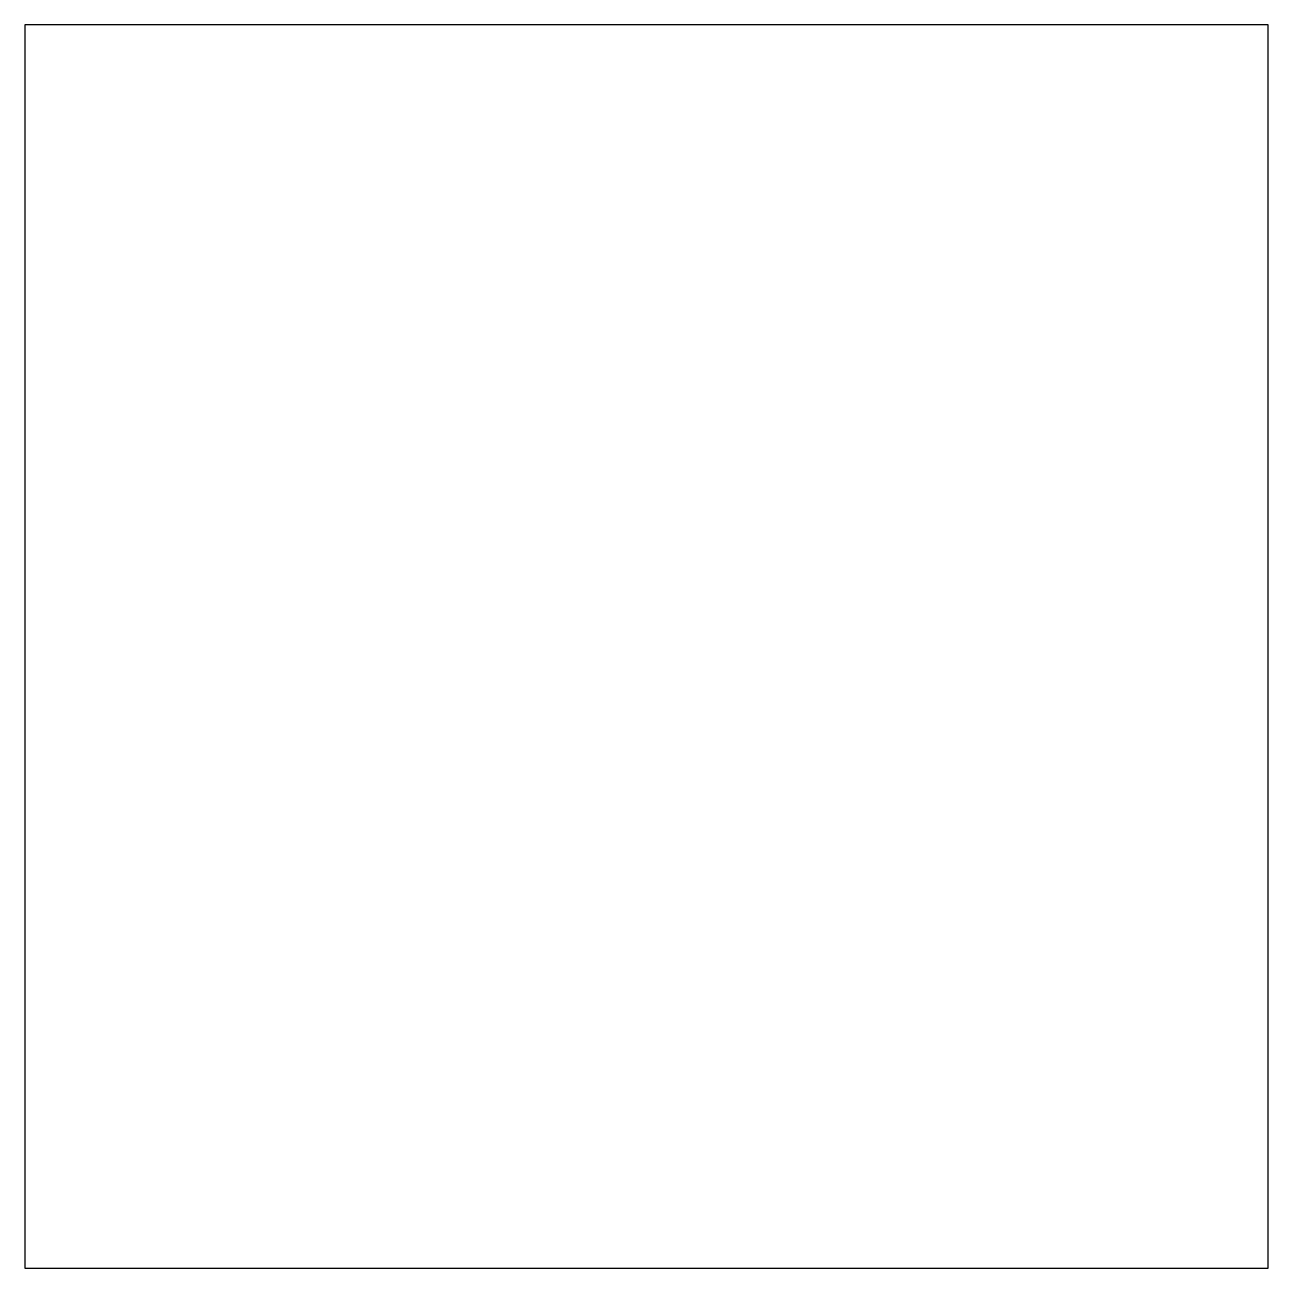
# Model space of a CAD drawing. Header units: millimetres. Extents: x 0 to 100, y 110 to 210.
import ezdxf

# ---------------------------------------------------------------- set-up
doc = ezdxf.new("R2010")
doc.units = ezdxf.units.MM

msp = doc.modelspace()

# ---------------------------------------------------------------- linework, layer by layer
for p, q in [((100, 210), (0, 210)), ((0, 210), (0, 110)), ((100, 110), (100, 210)), ((0, 110), (100, 110))]:
    msp.add_line(p, q)

doc.saveas('drawing.dxf')
